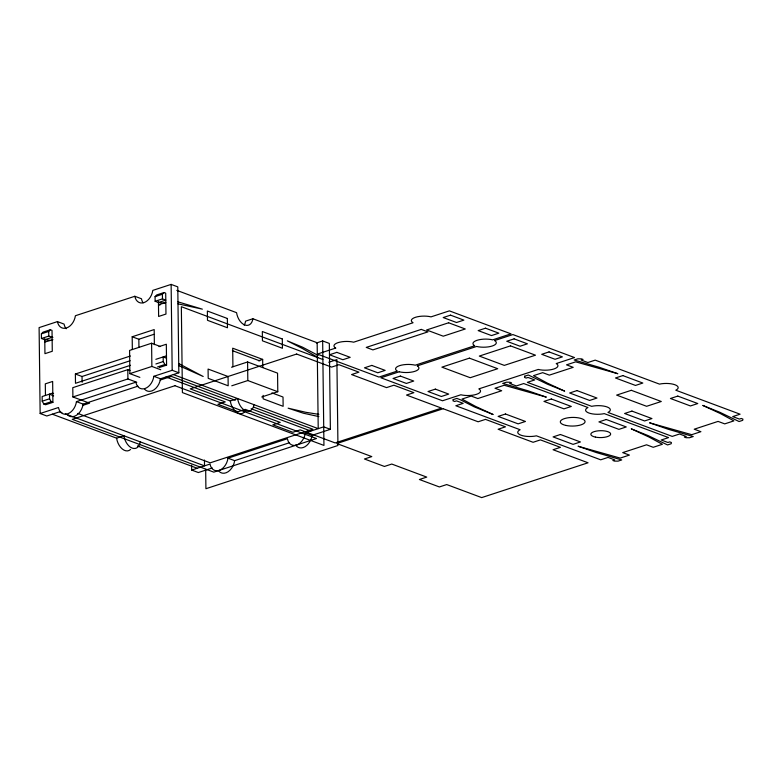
<?xml version="1.0" encoding="UTF-8"?>
<svg xmlns="http://www.w3.org/2000/svg" width="782" height="782" viewBox="0 0 782 782"><rect width="100%" height="100%" fill="white"/><g stroke="black" fill="none" stroke-linecap="round" stroke-linejoin="round"><path stroke-width="1.17" d="M50.605 340.346L44.77 339.74L41.436 338.498L41.387 333.855L43.02 332.155L50.351 329.75L52.023 330.375L52.277 351.274L44.945 353.669L44.76 338.577M41.387 333.855L48.719 331.451L50.351 329.75M164.67 303.191L158.463 302.526L155.129 301.285L155.071 296.642L156.713 294.941L164.044 292.536L165.706 293.162L165.97 314.061L158.629 316.456L158.443 301.363M155.071 296.642L162.412 294.237L164.044 292.536M66.255 328.743A12.385 8.631 -69.5 0 1 64.095 324.1L57.438 321.607L39.1 327.609L40.146 413.512L46.812 415.995L60.429 411.537M143.126 302.781A12.385 8.631 -69.5 0 1 141.483 298.763L134.827 296.28L75.404 315.733A12.385 8.631 -69.5 0 1 66.538 327.951A12.385 8.631 -69.5 0 1 57.438 321.607M40.146 413.512L58.484 407.51A12.385 8.631 -69.5 0 0 67.584 413.854A12.385 8.631 -69.5 0 0 76.45 401.625L135.873 382.183A12.385 8.631 -69.5 0 0 144.973 388.527A12.385 8.631 -69.5 0 0 153.839 376.298L160.496 378.781L178.834 372.779L177.788 286.877L171.131 284.394L152.793 290.396A12.385 8.631 -69.5 0 1 143.917 302.624A12.385 8.631 -69.5 0 1 134.827 296.28M41.436 338.498L48.777 336.094L52.902 337.394M155.129 301.285L162.46 298.88L165.794 300.122L158.463 302.526M44.77 339.74L52.111 337.345M44.799 342.066L52.932 339.72M165.823 302.448L158.492 304.853L160.095 304.96M132.344 349.534L132.187 336.768L154.191 329.564L154.377 344.657M132.187 336.768L138.844 339.251L153.898 334.325M160.476 346.543L151.591 343.23L129.587 350.434L129.871 373.649L139.861 377.383M130.506 365.292L75.492 383.297L75.385 374.011L130.399 356.005M159 346.641L166.331 344.236L166.586 365.135L159.254 367.53M173.34 374.578L318.215 428.644L317.16 342.741L252.879 318.753L245.548 321.158A12.385 7.771 71.9 0 1 244.17 325.146M75.385 374.011L82.042 376.494L130.174 360.737M155.843 359.329L166.478 355.849M130.017 370.492L127.798 369.671L72.785 387.677L72.902 396.963L89.549 403.17L82.951 405.34M45.454 395.457L45.307 383.854L52.648 381.45L52.902 402.349L45.561 404.744L43.9 404.128L42.208 401.186L49.54 398.781L49.481 394.138L53.616 395.927M155.892 363.972L163.233 361.567L163.174 356.924L166.507 358.166M129.871 373.649L151.874 366.445L160.76 369.759M43.9 404.128L51.231 401.723L52.902 402.349M157.593 366.914L164.924 364.51L166.586 365.135M72.902 396.963L127.906 378.957L136.791 382.271M153.839 376.298L172.177 370.297L178.834 372.779M76.45 401.625L83.117 404.118L137.964 386.161M160.183 380.052L171.336 376.406L235.255 400.257M231.54 367.217L247.591 361.968L277.561 373.151L277.786 391.723L261.745 396.982M258.471 360.756L262.664 359.388L262.762 367.511M316.378 343.005L322.663 340.942L329.33 343.425L330.375 429.328L312.038 435.33L305.381 432.847A12.385 8.631 -69.5 0 1 296.505 445.075A12.385 8.631 -69.5 0 1 287.414 438.722L227.992 458.174A12.385 8.631 -69.5 0 1 219.126 470.402A12.385 8.631 -69.5 0 1 210.026 464.058L191.688 470.06L191.629 465.222M231.765 385.79L247.816 380.541L277.786 391.723M328.782 362.252L336.886 359.603L337.941 445.496L205.91 488.721L205.676 469.356M52.316 414.196L116.596 438.184L123.927 435.779A12.385 7.771 71.9 0 0 132.197 448.115A12.385 7.771 71.9 0 0 140.242 441.869M165.999 376.983L230.279 400.971L237.62 398.566A12.385 7.771 71.9 0 0 245.89 410.902A12.385 7.771 71.9 0 0 253.935 404.656M305.381 432.847L323.719 426.845L330.375 429.328M212.284 467.978L198.354 472.543L191.688 470.06M227.992 458.174L234.649 460.657L289.506 442.71M318.841 414.352L305.762 412.29L288.128 408.175L303.416 413.228L318.87 416.591M177.964 303.836L202.372 309.154L177.934 301.842M176.8 290.366L236.565 312.673A12.385 7.771 71.9 0 0 244.834 324.999A12.385 7.771 71.9 0 0 252.879 318.753M322.888 359.515L181.346 306.7L182.392 392.593L323.943 445.417L322.663 340.942M262.664 359.388L232.694 348.195L232.919 366.768M232.381 350.649L259.78 360.873M271.911 392.877L283.016 397.021L283.133 406.308L263.143 398.849L263.104 395.369M253.524 407.07L312.878 429.22L210.192 462.836L77.78 413.424M251.11 408.742L310.874 431.048M59.647 411.801L61.905 412.642M65.287 413.903L204.522 465.857L204.454 460.051M137.417 445.955L197.191 468.262M178.716 365.536L203.193 376.484L178.697 363.542M318.118 355.399L302.614 347.208L287.307 340.844L302.624 348.625L318.147 357.638M53.587 393.6L52.785 393.063L42.15 396.542L42.208 401.186M163.233 361.567L164.924 364.51M49.54 398.781L51.231 401.723M247.591 361.968L247.816 380.541M171.131 284.394L172.177 370.297M162.412 294.237L162.46 298.88M151.591 343.23L151.874 366.445M138.844 339.251L138.942 347.384M127.798 369.671L127.906 378.957M82.042 376.494L82.11 382.3M48.719 331.451L48.777 336.094M234.649 460.657A12.385 8.631 -69.5 0 1 228.129 471.732A12.385 8.631 -69.5 0 1 218.843 471.194M312.038 435.33A12.385 8.631 -69.5 0 1 305.117 446.649A12.385 8.631 -69.5 0 1 295.713 445.222M160.496 378.781A12.385 8.631 -69.5 0 1 153.976 389.856A12.385 8.631 -69.5 0 1 144.69 389.319M83.117 404.118A12.385 8.631 -69.5 0 1 76.587 415.183A12.385 8.631 -69.5 0 1 67.301 414.646M244.766 411.684A12.385 7.771 71.9 0 1 236.408 412.114A12.385 7.771 71.9 0 1 230.279 400.971M130.565 449.455A12.385 7.771 71.9 0 1 122.363 449.054A12.385 7.771 71.9 0 1 116.596 438.184M453.179 399.622L453.013 400.843L454.674 401.469L456.512 400.863L463.169 403.346L455.838 405.75L520.118 429.738A12.385 4.321 -0.7 0 0 520.939 435.183A12.385 4.321 -0.7 0 0 536.432 435.828L600.713 459.816L608.044 457.411L614.711 459.894L612.873 460.5L614.544 461.116L618.044 461.136L621.71 459.933L596.441 452.592L578.074 446.229L620.214 458.096L629.383 455.095L622.716 452.612L646.558 444.802L653.214 447.294L662.383 444.293L648.943 437.03L631.25 428.819L648.219 435.642L667.554 444.929L671.22 443.736L671.386 442.514L669.724 441.889L667.887 442.485L661.23 440.002L668.561 437.607L604.281 413.619A12.385 4.321 -0.7 0 1 588.787 412.974A12.385 4.321 -0.7 0 1 587.966 407.53L523.686 383.542L516.345 385.946L509.688 383.454L511.516 382.857L509.854 382.232L506.355 382.212L502.689 383.415L527.958 390.765L546.325 397.129L504.185 385.262L495.016 388.263L501.682 390.746L477.841 398.546L471.175 396.063L462.006 399.064L475.456 406.327L493.149 414.538L474.078 406.777L460.178 399.661L456.844 398.419L453.179 399.622M524.693 376.21L524.527 377.432L526.188 378.058L528.026 377.452L534.683 379.944L527.351 382.339L591.632 406.327A12.385 4.321 -0.7 0 1 607.125 406.972A12.385 4.321 -0.7 0 1 607.946 412.417L672.227 436.405L679.558 434L686.225 436.483L684.387 437.089L686.058 437.705L689.558 437.734L693.223 436.532L668.19 429.25L649.588 422.818L691.728 434.684L700.897 431.684L694.23 429.201L718.072 421.4L724.728 423.883L733.897 420.882L720.222 413.502L702.764 405.408L719.919 412.319L739.068 421.527L742.734 420.325L742.9 419.103L741.238 418.478L739.401 419.084L732.744 416.591L740.075 414.196L675.795 390.208A12.385 4.321 -0.7 0 0 674.974 384.764A12.385 4.321 -0.7 0 0 659.48 384.118L595.2 360.131L587.859 362.535L581.202 360.052L583.03 359.446L581.368 358.83L577.869 358.811L574.203 360.003L599.237 367.286L617.839 373.718L575.699 361.851L566.53 364.852L573.196 367.335L549.355 375.135L542.688 372.652L533.529 375.653L547.204 383.033L564.663 391.127L547.498 384.216L528.358 375.008L524.693 376.21M174.943 385.712L72.257 419.328L213.809 472.142L316.495 438.526L174.943 385.712M296.622 354.05L190.27 388.859L225.245 401.909L217.904 404.314L237.884 411.772L245.225 409.367L280.191 422.417L272.859 424.822L292.839 432.27L300.18 429.875L335.146 442.925L441.507 408.106L406.532 395.057L413.864 392.662L393.884 385.203L386.552 387.608L351.577 374.558L358.909 372.154L338.929 364.695L331.597 367.1L296.622 354.05M335.693 348.078L317.355 354.08L378.967 377.071L397.305 371.069A12.385 4.321 -0.7 0 1 399.631 365.644A12.385 4.321 -0.7 0 1 415.271 365.184L474.694 345.732A12.385 4.321 -0.7 0 1 477.01 340.307A12.385 4.321 -0.7 0 1 492.66 339.857L510.998 333.855L449.376 310.865L431.038 316.866A12.385 4.321 -0.7 0 0 415.398 317.316A12.385 4.321 -0.7 0 0 413.072 322.741L353.66 342.193A12.385 4.321 -0.7 0 0 338.01 342.653A12.385 4.321 -0.7 0 0 335.693 348.078M336.847 352.359L329.515 354.764L342.839 359.73L350.17 357.335L336.847 352.359M450.54 315.146L443.208 317.551L456.532 322.516L463.863 320.121L450.54 315.146M421.263 329.398L366.25 347.404L372.906 349.886L427.92 331.881L421.263 329.398M448.614 322.78L426.61 329.975L443.257 336.192L465.261 328.987L448.614 322.78M371.821 365.409L364.49 367.814L377.804 372.779L385.145 370.385L371.821 365.409M485.514 328.196L478.173 330.6L491.497 335.566L498.828 333.171L485.514 328.196M399.24 371.782L380.902 377.784L442.514 400.775L460.852 394.773A12.385 4.321 -0.7 0 0 476.492 394.323A12.385 4.321 -0.7 0 0 478.819 388.898L538.241 369.446A12.385 4.321 -0.7 0 0 553.881 368.996A12.385 4.321 -0.7 0 0 556.207 363.562L574.535 357.56L512.924 334.569L494.586 340.571A12.385 4.321 -0.7 0 1 492.269 345.996A12.385 4.321 -0.7 0 1 476.619 346.455L417.207 365.908A12.385 4.321 -0.7 0 1 414.88 371.333A12.385 4.321 -0.7 0 1 399.24 371.782M400.394 376.074L393.063 378.468L406.386 383.444L413.717 381.039L400.394 376.074M514.087 338.86L506.746 341.255L520.069 346.231L527.41 343.826L514.087 338.86M469.405 358.146L441.898 367.149L470.207 377.716L497.714 368.713L469.405 358.146M510.49 345.869L479.317 356.074L504.302 365.389L535.474 355.184L510.49 345.869M435.369 389.123L428.028 391.518L441.351 396.494L448.692 394.089L435.369 389.123M549.052 351.91L541.721 354.305L555.044 359.28L562.375 356.875L549.052 351.91M443.169 408.732L336.817 443.541L371.782 456.59L364.451 458.995L384.431 466.453L391.772 464.049L426.737 477.098L419.406 479.503L439.386 486.951L446.718 484.557L481.692 497.606L588.044 462.788L553.079 449.738L560.411 447.343L540.43 439.885L533.089 442.289L498.124 429.24L505.455 426.835L485.475 419.377L478.134 421.781L443.169 408.732M505.475 414.001L498.144 416.395L518.124 423.854L525.455 421.459L505.475 414.001M551.32 398.996L543.979 401.391L563.969 408.849L571.3 406.445L551.32 398.996M576.989 390.589L569.658 392.994L589.638 400.443L596.969 398.048L576.989 390.589M622.834 375.585L615.502 377.98L635.483 385.438L642.814 383.043L622.834 375.585M631.309 390.306L616.636 395.106L646.616 406.298L661.279 401.489L631.309 390.306M560.43 434.499L553.099 436.903L573.079 444.362L580.41 441.957L560.43 434.499M606.275 419.494L598.934 421.899L618.924 429.357L626.255 426.952L606.275 419.494M631.944 411.097L624.613 413.492L644.593 420.951L651.924 418.556L631.944 411.097M677.789 396.093L670.448 398.488L690.438 405.946L697.769 403.541L677.789 396.093M227.357 318.479L207.367 311.021L207.484 320.307L227.464 327.766L227.357 318.479M282.312 338.977L262.322 331.519L262.439 340.805L282.419 348.264L282.312 338.977M228.061 376.513L208.08 369.055L208.198 378.341L228.178 385.8L228.061 376.513M595.395 437.099A9.912 3.451 -0.7 0 0 610.644 434.196A9.912 3.451 -0.7 0 0 596.216 431.117A9.912 3.451 -0.7 0 0 595.395 437.099M565.992 425.447A12.385 4.321 -0.7 0 0 585.063 421.811A12.385 4.321 -0.7 0 0 567.028 417.959A12.385 4.321 -0.7 0 0 565.992 425.447"/></g></svg>
